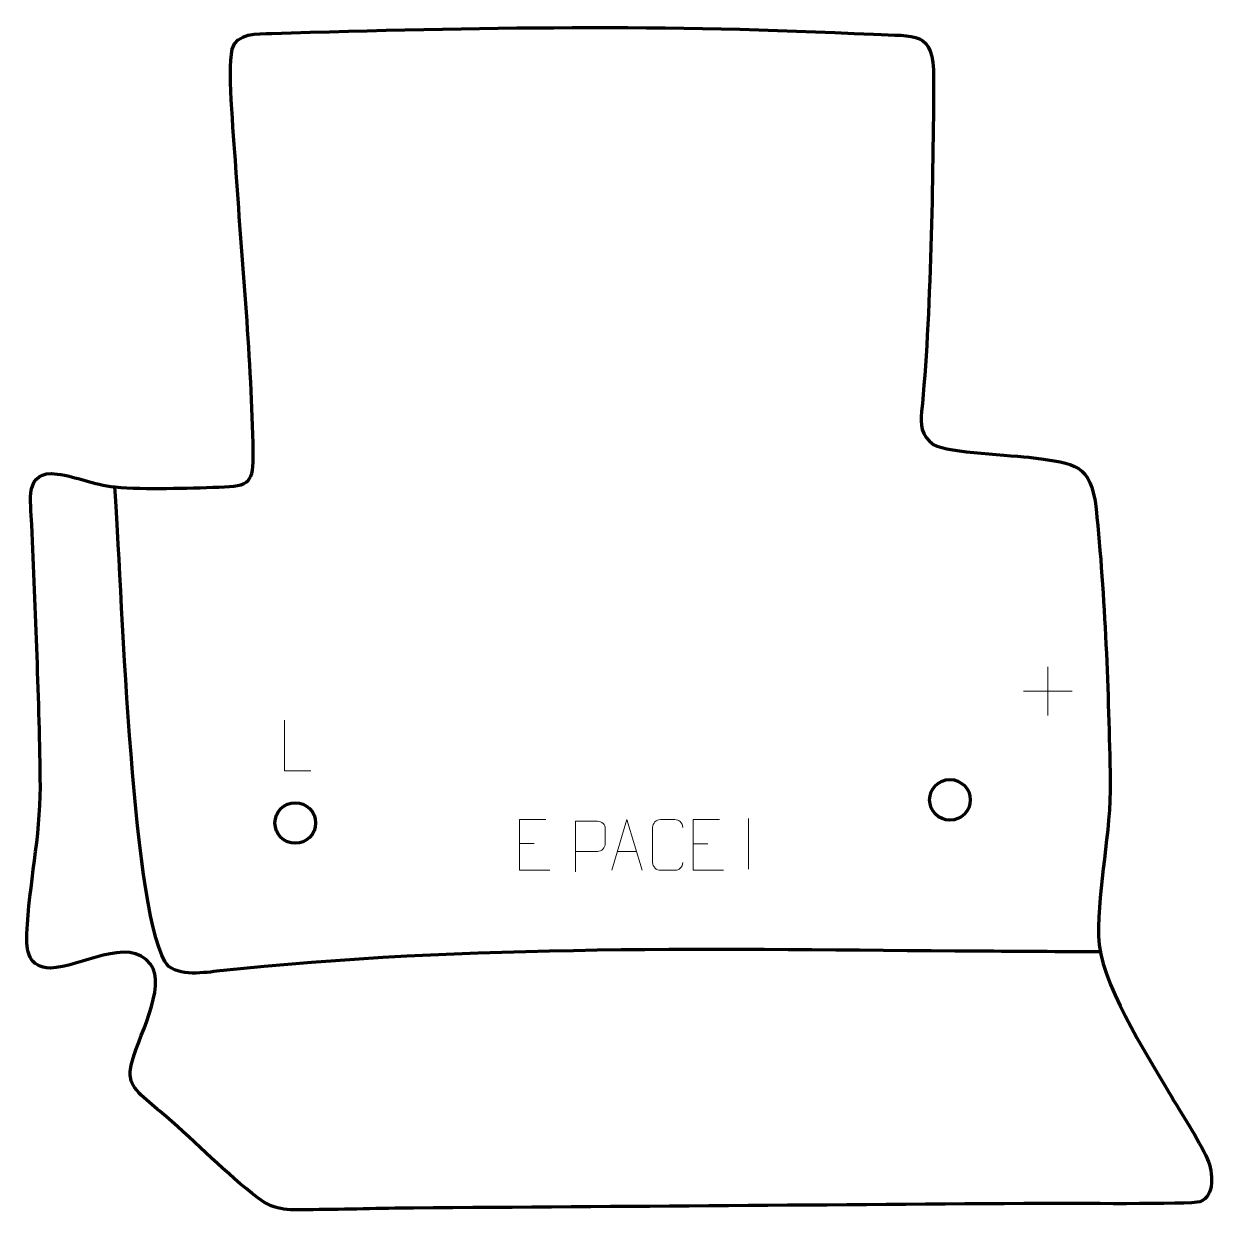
# Model space of a CAD drawing. Header units: millimetres. Extents: x 968 to 1554, y 126 to 711.
import ezdxf

# ---------------------------------------------------------------- set-up
doc = ezdxf.new("R2010")
doc.units = ezdxf.units.MM
doc.header["$MEASUREMENT"] = 0
doc.layers.add('layer 2', color=7, linetype='Continuous')
doc.layers.add('layer 3', color=7, linetype='Continuous')

msp = doc.modelspace()

# ---------------------------------------------------------------- linework, layer by layer
at = {"layer": 'layer 2', "color": 142, "lineweight": 200}
for centre in [(1423.6243, 329.0781), (1101.3613, 317.7011)]:
    msp.add_ellipse(centre, major_axis=(0, 10), ratio=1, dxfattribs=at)
at = {"layer": 'layer 2', "color": 142, "lineweight": 158}
msp.add_open_spline([(1497.6436, 254.2214), (1477.6775, 254.3411), (1457.7114, 254.4607), (1437.7453, 254.5804), (1437.7453, 254.5804), (1312.7344, 255.4026), (1187.1518, 258.29), (1062.6586, 244.6881), (1062.6586, 244.6881), (1055.464, 243.902), (1041.4105, 241.8867), (1037.1437, 249.5097), (1037.1437, 249.5097), (1020.3553, 279.5039), (1015.9114, 438.3007), (1012.5223, 483.1602)], degree=3, knots=[0, 0, 0, 0, 0.2, 0.2, 0.2, 0.2, 0.4, 0.4, 0.4, 0.4, 0.6, 0.6, 0.6, 0.6, 1, 1, 1, 1], dxfattribs=at)
at = {"layer": 'layer 3', "color": 242, "lineweight": 158}
msp.add_open_spline([(1020.5733, 190.6663), (1022.4104, 184.9308), (1033.0188, 177.4411), (1037.8726, 173.1994), (1037.8726, 173.1994), (1052.4052, 160.2535), (1067.6437, 144.9904), (1082.8569, 133.218), (1082.8569, 133.218), (1092.0038, 126.1399), (1099.1047, 127.3077), (1110.1066, 127.3646), (1110.1066, 127.3646), (1126.5495, 127.4496), (1143.0887, 128.0214), (1159.6136, 128.1447), (1159.6136, 128.1447), (1262.9734, 128.9163), (1366.3331, 129.6907), (1469.6929, 130.4652), (1469.6929, 130.4652), (1480.2118, 130.4955), (1542.2776, 129.7749), (1546.6083, 131.2593), (1546.6083, 131.2593), (1554.1686, 133.8508), (1553.1043, 145.9959), (1550.4476, 152.0698), (1550.4476, 152.0698), (1545.7298, 162.4296), (1537.479, 174.7082), (1531.5208, 184.9388), (1531.5208, 184.9388), (1520.2089, 204.2372), (1497.0718, 240.0253), (1496.7515, 261.9365), (1496.7515, 261.9365), (1496.3828, 287.1621), (1502.8597, 312.4198), (1502.5339, 338.5917), (1502.5339, 338.5917), (1501.6609, 382.3053), (1500.0399, 428.9197), (1495.5867, 472.3512), (1495.5867, 472.3512), (1492.9581, 494.8526), (1485.276, 494.3871), (1464.7496, 497.4303), (1464.7496, 497.4303), (1453.7156, 498.854), (1423.5359, 499.9126), (1415.6052, 503.8117), (1415.6052, 503.8117), (1409.32, 508.6685), (1408.9811, 513.8785), (1409.6143, 520.0023), (1409.6143, 520.0023), (1414.2299, 564.6358), (1415.3085, 637.3619), (1415.5839, 684.1914), (1415.5839, 684.1914), (1415.7255, 708.2533), (1406.7607, 704.8334), (1385.9322, 705.9056), (1385.9322, 705.9056), (1284.0133, 711.0686), (1191.3811, 709.4225), (1089.7686, 706.3253), (1089.7686, 706.3253), (1082.8462, 706.1143), (1072.4295, 706.6623), (1070.2599, 698.6495), (1070.2599, 698.6495), (1067.9604, 686.6928), (1071.4827, 652.2404), (1072.302, 637.7359), (1072.302, 637.7359), (1075.3401, 591.9456), (1079.8629, 546.2641), (1080.6451, 500.3491), (1080.6451, 500.3491), (1080.8988, 485.4556), (1079.2187, 483.3906), (1063.7698, 483.0089), (1063.7698, 483.0089), (1048.0178, 482.6196), (1027.9786, 481.7334), (1012.5223, 483.1602), (1012.5223, 483.1602), (1001.754, 484.2432), (993.8106, 488.2017), (984.2021, 489.4795), (984.2021, 489.4795), (967.7396, 491.6688), (971.2229, 475.9667), (971.697, 464.6005), (971.697, 464.6005), (973.4363, 421.7117), (975.4095, 378.4137), (975.8892, 335.5111), (975.8892, 335.5111), (975.8761, 310.7618), (970.3381, 287.5301), (969.2783, 263.356), (969.2783, 263.356), (968.8993, 254.7113), (970.0526, 246.4885), (980.8721, 246.2915), (980.8721, 246.2915), (995.4302, 246.5839), (1019.2108, 262.2305), (1030.095, 248.2609), (1030.095, 248.2609), (1038.6333, 237.302), (1023.0156, 210.5153), (1020.5592, 198.4365), (1020.5592, 198.4365), (1019.9667, 195.5231), (1019.8446, 193.5515), (1020.5733, 190.6663)], degree=3, knots=[0, 0, 0, 0, 0.03225806, 0.03225806, 0.03225806, 0.03225806, 0.06451613, 0.06451613, 0.06451613, 0.06451613, 0.09677419, 0.09677419, 0.09677419, 0.09677419, 0.12903226, 0.12903226, 0.12903226, 0.12903226, 0.16129032, 0.16129032, 0.16129032, 0.16129032, 0.19354839, 0.19354839, 0.19354839, 0.19354839, 0.22580645, 0.22580645, 0.22580645, 0.22580645, 0.25806452, 0.25806452, 0.25806452, 0.25806452, 0.29032258, 0.29032258, 0.29032258, 0.29032258, 0.32258065, 0.32258065, 0.32258065, 0.32258065, 0.35483871, 0.35483871, 0.35483871, 0.35483871, 0.38709677, 0.38709677, 0.38709677, 0.38709677, 0.41935484, 0.41935484, 0.41935484, 0.41935484, 0.4516129, 0.4516129, 0.4516129, 0.4516129, 0.48387097, 0.48387097, 0.48387097, 0.48387097, 0.51612903, 0.51612903, 0.51612903, 0.51612903, 0.5483871, 0.5483871, 0.5483871, 0.5483871, 0.58064516, 0.58064516, 0.58064516, 0.58064516, 0.61290323, 0.61290323, 0.61290323, 0.61290323, 0.64516129, 0.64516129, 0.64516129, 0.64516129, 0.67741935, 0.67741935, 0.67741935, 0.67741935, 0.70967742, 0.70967742, 0.70967742, 0.70967742, 0.74193548, 0.74193548, 0.74193548, 0.74193548, 0.77419355, 0.77419355, 0.77419355, 0.77419355, 0.80645161, 0.80645161, 0.80645161, 0.80645161, 0.83870968, 0.83870968, 0.83870968, 0.83870968, 0.87096774, 0.87096774, 0.87096774, 0.87096774, 0.90322581, 0.90322581, 0.90322581, 0.90322581, 0.93548387, 0.93548387, 0.93548387, 0.93548387, 1, 1, 1, 1], dxfattribs=at)
at = {"layer": 'layer 3', "color": 250, "lineweight": 9}
for points in [[(1471.8588, 394.5986), (1471.8588, 394.5986), (1471.8588, 370.6207), (1471.8588, 370.6207)], [(1459.8699, 382.6096), (1459.8699, 382.6096), (1483.8478, 382.6096), (1483.8478, 382.6096)], [(1324.4335, 319.9868), (1324.4335, 319.9868), (1324.4335, 295.0127), (1324.4335, 295.0127)], [(1211.7486, 307.5684), (1211.7486, 307.5684), (1218.9167, 307.5684), (1218.9167, 307.5684)], [(1297.2654, 307.4997), (1297.2654, 307.4997), (1304.4335, 307.4997), (1304.4335, 307.4997)], [(1259.9504, 303.6753), (1259.9504, 303.6753), (1269.4461, 303.6753), (1269.4461, 303.6753)]]:
    msp.add_open_spline(points, degree=3, dxfattribs=at)
for points, knots in [([(1109.0582, 343.333), (1109.0582, 343.333), (1096.1091, 343.333), (1096.1091, 343.333), (1096.1091, 343.333), (1096.1091, 343.333), (1096.1091, 368.2866), (1096.1091, 368.2866)], [0, 0, 0, 0, 0.33333333, 0.33333333, 0.33333333, 0.33333333, 1, 1, 1, 1]), ([(1224.6225, 319.4481), (1224.6225, 319.4481), (1211.7486, 319.4481), (1211.7486, 319.4481), (1211.7486, 319.4481), (1211.7486, 319.4481), (1211.7486, 294.4945), (1211.7486, 294.4945), (1211.7486, 294.4945), (1211.7486, 294.4945), (1226.6144, 294.4945), (1226.6144, 294.4945)], [0, 0, 0, 0, 0.25, 0.25, 0.25, 0.25, 0.5, 0.5, 0.5, 0.5, 1, 1, 1, 1]), ([(1239.2804, 293.5832), (1239.2804, 293.5832), (1239.2804, 318.5368), (1239.2804, 318.5368), (1239.2804, 318.5368), (1242.8754, 318.5368), (1246.4707, 318.5368), (1250.0661, 318.5368), (1250.0661, 318.5368), (1252.3913, 318.4989), (1253.9487, 317.0088), (1253.9445, 314.6427), (1253.9445, 314.6427), (1253.9441, 312.607), (1253.9441, 309.5477), (1253.9445, 307.5117), (1253.9445, 307.5117), (1253.938, 305.6363), (1252.1258, 303.6944), (1250.1162, 303.6753), (1250.1162, 303.6753), (1250.1162, 303.6753), (1239.2804, 303.6753), (1239.2804, 303.6753)], [0, 0, 0, 0, 0.14285714, 0.14285714, 0.14285714, 0.14285714, 0.28571429, 0.28571429, 0.28571429, 0.28571429, 0.42857143, 0.42857143, 0.42857143, 0.42857143, 0.57142857, 0.57142857, 0.57142857, 0.57142857, 0.71428571, 0.71428571, 0.71428571, 0.71428571, 1, 1, 1, 1]), ([(1257.2278, 294.4259), (1257.2278, 294.4259), (1264.5988, 319.3794), (1264.5988, 319.3794), (1264.5988, 319.3794), (1264.5988, 319.3794), (1272.1687, 294.4259), (1272.1687, 294.4259)], [0, 0, 0, 0, 0.33333333, 0.33333333, 0.33333333, 0.33333333, 1, 1, 1, 1]), ([(1292.1213, 298.2436), (1291.9815, 295.9202), (1290.3043, 294.4406), (1288.1566, 294.4298), (1288.1566, 294.4298), (1285.8247, 294.4302), (1283.4928, 294.4302), (1281.1613, 294.4298), (1281.1613, 294.4298), (1279.2363, 294.3244), (1277.2642, 296.2089), (1277.2754, 298.2262), (1277.2754, 298.2262), (1277.2758, 303.9963), (1277.2758, 309.766), (1277.2754, 315.5353), (1277.2754, 315.5353), (1277.2796, 317.6734), (1279.0263, 319.3926), (1281.1787, 319.3791), (1281.1787, 319.3791), (1283.5044, 319.3791), (1285.8305, 319.3791), (1288.1566, 319.3791), (1288.1566, 319.3791), (1290.1032, 319.4146), (1292.0946, 317.9231), (1292.1213, 315.4855)], [0, 0, 0, 0, 0.125, 0.125, 0.125, 0.125, 0.25, 0.25, 0.25, 0.25, 0.375, 0.375, 0.375, 0.375, 0.5, 0.5, 0.5, 0.5, 0.625, 0.625, 0.625, 0.625, 0.75, 0.75, 0.75, 0.75, 1, 1, 1, 1]), ([(1310.1393, 319.3794), (1310.1393, 319.3794), (1297.2654, 319.3794), (1297.2654, 319.3794), (1297.2654, 319.3794), (1297.2654, 319.3794), (1297.2654, 294.4258), (1297.2654, 294.4258), (1297.2654, 294.4258), (1297.2654, 294.4258), (1312.1312, 294.4258), (1312.1312, 294.4258)], [0, 0, 0, 0, 0.25, 0.25, 0.25, 0.25, 0.5, 0.5, 0.5, 0.5, 1, 1, 1, 1])]:
    msp.add_open_spline(points, degree=3, knots=knots, dxfattribs=at)

doc.saveas('drawing.dxf')
